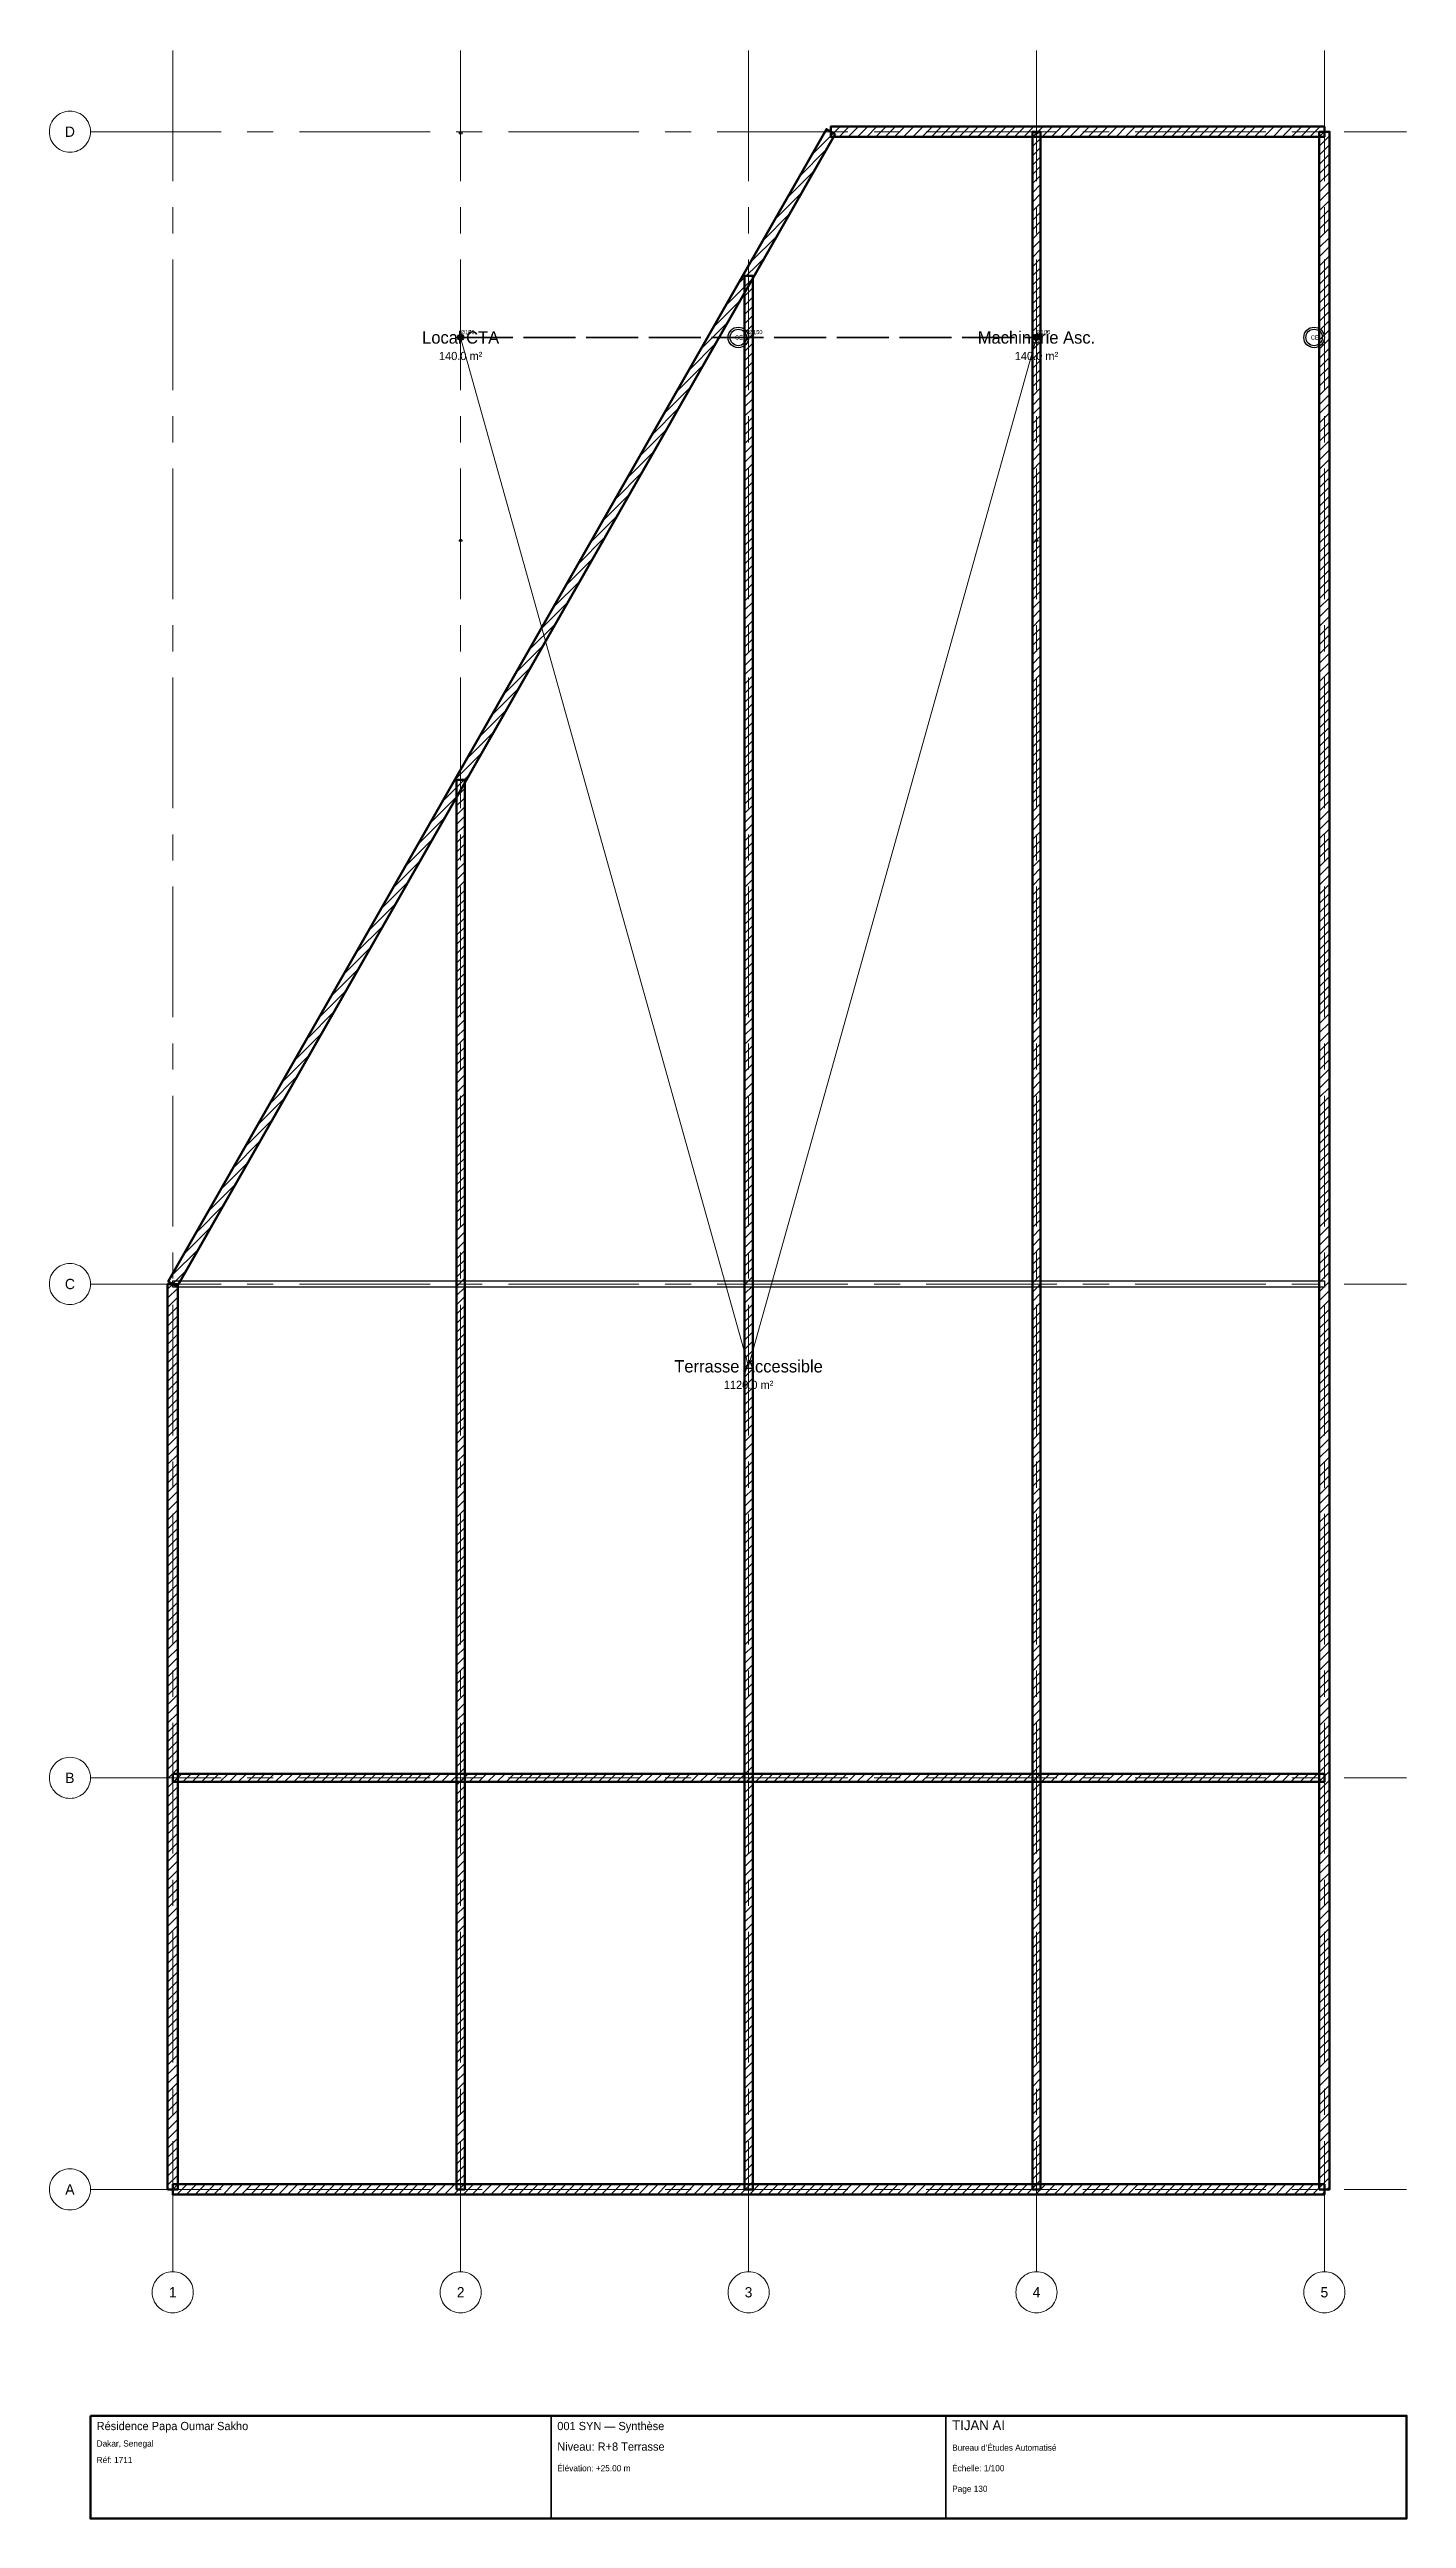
# Model space of a CAD drawing. Header units: metres. Extents: x -3 to 30, y -8 to 52.
import ezdxf
from ezdxf.enums import TextEntityAlignment as Align

# ---------------------------------------------------------------- set-up
doc = ezdxf.new("R2010")
doc.units = ezdxf.units.M
doc.linetypes.add('CENTER', pattern=[5.08, 3.175, -0.635, 0.635, -0.635])
doc.linetypes.add('DASHED', pattern=[1.524, 1.27, -0.254])
for name, color, linetype, lineweight in [('A-HATCH', 8, 'Continuous', 0), ('A-TEXT', 7, 'Continuous', 0), ('A-WALL', 7, 'Continuous', 50), ('A-WALL-INT', 8, 'Continuous', 25), ('E-LCCR', 4, 'Continuous', 13), ('E-LITE', 6, 'Continuous', 13), ('E-POWR', 6, 'Continuous', 18), ('F-DETECT', 1, 'Continuous', 13), ('G-CART', 7, 'Continuous', 35), ('M-DUCT', 2, 'DASHED', 18), ('M-EQUIP', 2, 'Continuous', 25), ('P-FIXT', 5, 'Continuous', 25), ('S-GRID', 8, 'CENTER', 9)]:
    doc.layers.add(name, color=color, linetype=linetype, lineweight=lineweight)

# ---------------------------------------------------------------- blocks, each defined once
blk = doc.blocks.new('TJ_PRISE')
at = {"layer": 'E-POWR'}
for p, q in [((-0.04, 0), (0.04, 0)), ((0, 0), (0, -0.03))]:
    blk.add_line(p, q, dxfattribs=at)
blk.add_lwpolyline([(0.04, 0), (0.039, 0.01), (0.035, 0.02), (0.028, 0.028), (0.02, 0.035), (0.01, 0.039), (0, 0.04), (-0.01, 0.039), (-0.02, 0.035), (-0.028, 0.028), (-0.035, 0.02), (-0.039, 0.01), (-0.04, 0)], dxfattribs=at)
blk = doc.blocks.new('TJ_LUMINAIRE')
at = {"layer": 'E-LITE'}
for p, q in [((-0.035, -0.035), (0.035, 0.035)), ((-0.035, 0.035), (0.035, -0.035))]:
    blk.add_line(p, q, dxfattribs=at)
blk.add_circle((0, 0), 0.05, dxfattribs=at)
blk = doc.blocks.new('TJ_CHAUFFE_EAU')
at = {"layer": 'P-FIXT'}
for radius in [0.25, 0.2]:
    blk.add_circle((0, 0), radius, dxfattribs=at)
blk.add_text('CE', height=0.1, dxfattribs=at).set_placement((-0.08, -0.05))
blk = doc.blocks.new('TJ_VMC')
at = {"layer": 'M-EQUIP'}
for p, q in [((-0.05, -0.05), (0.05, 0.05)), ((-0.05, 0.05), (0.05, -0.05))]:
    blk.add_line(p, q, dxfattribs=at)
blk.add_circle((0, 0), 0.075, dxfattribs=at)
blk = doc.blocks.new('TJ_DC')
at = {"layer": 'F-DETECT'}
blk.add_circle((0, 0), 0.04, dxfattribs=at)
blk.add_text('DC', height=0.03, dxfattribs=at).set_placement((-0.02, -0.015))

msp = doc.modelspace()

# ---------------------------------------------------------------- hatches: boundary and pattern name
at = {"layer": 'A-HATCH'}
h = msp.add_hatch(dxfattribs=at)
h.set_pattern_fill('ANSI31', scale=0.05)
h.paths.add_polyline_path([(16.109, 49.938), (0.109, 21.938), (-0.109, 22.062), (15.891, 50.062), (16.109, 49.938)])
h = msp.add_hatch(dxfattribs=at)
h.set_pattern_fill('ANSI31', scale=0.05)
h.paths.add_polyline_path([(28, 49.875), (16, 49.875), (16, 50.125), (28, 50.125), (28, 49.875)])
h = msp.add_hatch(dxfattribs=at)
h.set_pattern_fill('ANSI31', scale=0.05)
h.paths.add_polyline_path([(20.9, 0), (20.9, 50), (21.1, 50), (21.1, 0), (20.9, 0)])
h = msp.add_hatch(dxfattribs=at)
h.set_pattern_fill('ANSI31', scale=0.05)
h.paths.add_polyline_path([(27.875, 0), (27.875, 50), (28.125, 50), (28.125, 0), (27.875, 0)])
h = msp.add_hatch(dxfattribs=at)
h.set_pattern_fill('ANSI31', scale=0.05)
h.paths.add_polyline_path([(13.9, 0), (13.9, 46.5), (14.1, 46.5), (14.1, 0), (13.9, 0)])
h = msp.add_hatch(dxfattribs=at)
h.set_pattern_fill('ANSI31', scale=0.05)
h.paths.add_polyline_path([(6.9, 0), (6.9, 34.25), (7.1, 34.25), (7.1, 0), (6.9, 0)])
h = msp.add_hatch(dxfattribs=at)
h.set_pattern_fill('ANSI31', scale=0.05)
h.paths.add_polyline_path([(0.125, 22), (0.125, 0), (-0.125, 0), (-0.125, 22), (0.125, 22)])
h = msp.add_hatch(dxfattribs=at)
h.set_pattern_fill('ANSI31', scale=0.05)
h.paths.add_polyline_path([(0, 10.1), (28, 10.1), (28, 9.9), (0, 9.9), (0, 10.1)])
h = msp.add_hatch(dxfattribs=at)
h.set_pattern_fill('ANSI31', scale=0.05)
h.paths.add_polyline_path([(0, 0.125), (28, 0.125), (28, -0.125), (0, -0.125), (0, 0.125)])

# ---------------------------------------------------------------- linework, layer by layer
at = {"layer": 'A-WALL'}
for points in [[(16.109, 49.938), (0.109, 21.938), (-0.109, 22.062), (15.891, 50.062)], [(28, 49.875), (16, 49.875), (16, 50.125), (28, 50.125)], [(20.9, 0), (20.9, 50), (21.1, 50), (21.1, 0)], [(27.875, 0), (27.875, 50), (28.125, 50), (28.125, 0)], [(13.9, 0), (13.9, 46.5), (14.1, 46.5), (14.1, 0)], [(6.9, 0), (6.9, 34.25), (7.1, 34.25), (7.1, 0)], [(0.125, 22), (0.125, 0), (-0.125, 0), (-0.125, 22)], [(0, 10.1), (28, 10.1), (28, 9.9), (0, 9.9)], [(0, 0.125), (28, 0.125), (28, -0.125), (0, -0.125)]]:
    msp.add_lwpolyline(points, close=True, dxfattribs=at)
at = {"layer": 'A-WALL-INT'}
msp.add_lwpolyline([(0, 22.075), (28, 22.075), (28, 21.925), (0, 21.925)], close=True, dxfattribs=at)
at = {"layer": 'E-LCCR', "color": 4, "lineweight": 13}
for q in [(7, 45), (21, 45)]:
    msp.add_line((14, 20), q, dxfattribs=at)
at = {"layer": 'E-POWR', "color": 6, "lineweight": 18}
for q in [(7, 45), (21, 45)]:
    msp.add_line((14, 20), q, dxfattribs=at)
at = {"layer": 'G-CART'}
for p, q in [((9.2, -5.5), (9.2, -8)), ((18.8, -5.5), (18.8, -8))]:
    msp.add_line(p, q, dxfattribs=at)
at = {"layer": 'G-CART', "lineweight": 50}
msp.add_lwpolyline([(-2, -5.5), (30, -5.5), (30, -8), (-2, -8)], close=True, dxfattribs=at)
at = {"layer": 'M-DUCT', "color": 140, "lineweight": 35}
for p, q in [((7, 45), (7, 45)), ((7, 45), (7, 45)), ((7, 45), (21, 45)), ((21, 45), (21, 45))]:
    msp.add_line(p, q, dxfattribs=at)
at = {"layer": 'S-GRID', "linetype": 'CENTER'}
for p, q in [((0, -2), (0, 52)), ((7, -2), (7, 52)), ((14, -2), (14, 52)), ((21, -2), (21, 52)), ((28, -2), (28, 52)), ((-2, 50), (30, 50)), ((-2, 22), (30, 22)), ((-2, 10), (30, 10)), ((-2, 0), (30, 0))]:
    msp.add_line(p, q, dxfattribs=at)
at = {"layer": 'S-GRID'}
for centre in [(-2.5, 50), (-2.5, 22), (-2.5, 10), (-2.5, 0), (0, -2.5), (7, -2.5), (14, -2.5), (21, -2.5), (28, -2.5)]:
    msp.add_circle(centre, 0.5, dxfattribs=at)

# ---------------------------------------------------------------- block references
at = {"layer": 'E-LITE'}
for p in [(7, 45), (21, 45)]:
    msp.add_blockref('TJ_LUMINAIRE', p, dxfattribs=at)
at = {"layer": 'E-POWR'}
for p in [(7, 49.95), (21, 49.95), (7, 40.05), (21, 40.05)]:
    msp.add_blockref('TJ_PRISE', p, dxfattribs=at)
at = {"layer": 'F-DETECT'}
for p in [(7, 45), (21, 45)]:
    msp.add_blockref('TJ_DC', p, dxfattribs=at)
at = {"layer": 'M-EQUIP'}
for p in [(7, 45), (21, 45)]:
    msp.add_blockref('TJ_VMC', p, dxfattribs=at)
at = {"layer": 'P-FIXT'}
for p in [(13.75, 45), (27.75, 45)]:
    msp.add_blockref('TJ_CHAUFFE_EAU', p, dxfattribs=at)

# ---------------------------------------------------------------- texts
at = {"layer": 'A-TEXT'}
for s, height, p in [('Local CTA', 0.3, (7, 45)), ('Machinerie Asc.', 0.3, (21, 45)), ('140.0 m²', 0.2, (7, 44.55)), ('140.0 m²', 0.2, (21, 44.55)), ('Terrasse Accessible', 0.3, (14, 20)), ('1120.0 m²', 0.2, (14, 19.55))]:
    msp.add_text(s, height=height, dxfattribs=at).set_placement(p, align=Align.MIDDLE_CENTER)
at = {"layer": 'G-CART'}
for s, height, p in [('Résidence Papa Oumar Sakho', 0.2, (-1.85, -5.85)), ('001 SYN — Synthèse', 0.2, (9.35, -5.85)), ('TIJAN AI', 0.24, (18.95, -5.85)), ('Dakar, Senegal', 0.15, (-1.85, -6.25)), ('Réf: 1711', 0.15, (-1.85, -6.65)), ('Niveau: R+8 Terrasse', 0.2, (9.35, -6.35)), ("Bureau d'Études Automatisé", 0.15, (18.95, -6.35)), ('Élévation: +25.00 m', 0.15, (9.35, -6.85)), ('Échelle: 1/100', 0.15, (18.95, -6.85)), ('Page 130', 0.15, (18.95, -7.35))]:
    msp.add_text(s, height=height, dxfattribs=at).set_placement(p)
at = {"layer": 'M-DUCT'}
for s, p in [('Ø150', (7, 45.08)), ('Ø100', (7, 45.08)), ('Ø150', (14, 45.08)), ('Ø100', (21, 45.08))]:
    msp.add_text(s, height=0.1, dxfattribs=at).set_placement(p)
at = {"layer": 'S-GRID'}
for s, p in [('D', (-2.5, 50)), ('C', (-2.5, 22)), ('B', (-2.5, 10)), ('A', (-2.5, 0)), ('1', (0, -2.5)), ('2', (7, -2.5)), ('3', (14, -2.5)), ('4', (21, -2.5)), ('5', (28, -2.5))]:
    msp.add_text(s, height=0.25, dxfattribs=at).set_placement(p, align=Align.MIDDLE_CENTER)

doc.saveas('drawing.dxf')
